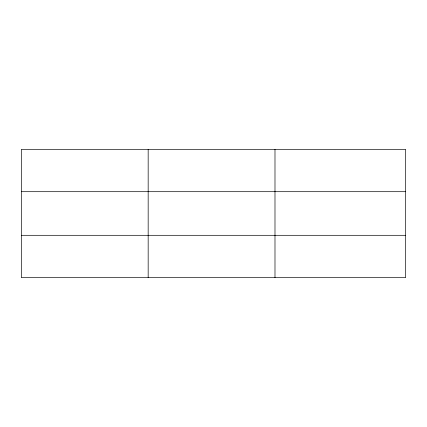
<?xml version="1.0" encoding="UTF-8"?>
<svg xmlns="http://www.w3.org/2000/svg" width="427" height="427" viewBox="0 0 427 427"><rect width="100%" height="100%" fill="white"/><g stroke="black" fill="none" stroke-linecap="round" stroke-linejoin="round"><path stroke-width="0.64" d="M148.169 277.641L148.169 149.359M274.988 277.641L274.988 149.359M405.65 191.691L405.65 149.359L21.35 149.359L21.35 277.641L405.65 277.641L405.65 191.691L21.35 191.691M21.35 235.309L405.65 235.309"/></g></svg>
